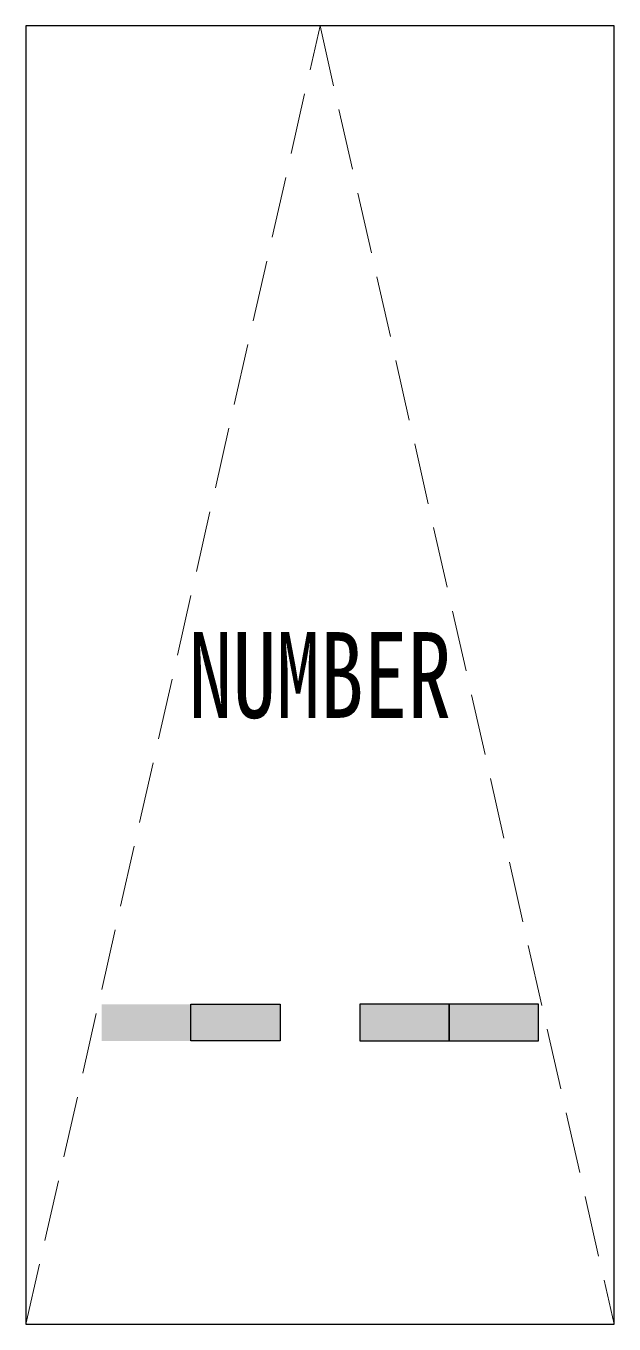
# Model space of a CAD drawing. Extents: x -1200 to 1200, y -5300 to 0.
import ezdxf
from ezdxf.enums import TextEntityAlignment as Align

# ---------------------------------------------------------------- set-up
doc = ezdxf.new("R2010")
doc.units = 0
doc.header["$LTSCALE"] = 1000
doc.linetypes.add('DASH', pattern=[0.35, 0.25, -0.1])
doc.layers.add('DIM_SYMB', color=3, linetype='CONTINUOUS', lineweight=13)
doc.layers.add('地面停车位', color=7, linetype='CONTINUOUS')
doc.styles.add('黑体', font='simhei.ttf', dxfattribs={"width": 0.75})

msp = doc.modelspace()

# ---------------------------------------------------------------- hatches: boundary and pattern name
at = {"layer": '地面停车位'}
h = msp.add_hatch(color=2, dxfattribs=at)
h.paths.add_polyline_path([(-758.9, -3994.1), (-891.6, -3994.1), (-891.6, -4144.2), (-794.2, -4144.2)])
h.paths.add_polyline_path([(-526.9, -3994.1), (-758.9, -3994.1), (-794.2, -4144.2), (-526.9, -4144.2)])
h = msp.add_hatch(color=8, dxfattribs=at)
h.paths.add_polyline_path([(-162.2, -3994.1), (-394.2, -3994.1), (-429.6, -4144.2), (-162.2, -4144.2)])
h.paths.add_polyline_path([(-394.2, -3994.1), (-526.9, -3994.1), (-526.9, -4144.2), (-429.6, -4144.2)])
h = msp.add_hatch(color=2, dxfattribs=at)
h.paths.add_polyline_path([(526.9, -3994.1), (394.3, -3994.1), (429.6, -4144.1), (526.9, -4144.1)])
h.paths.add_polyline_path([(394.3, -3994.1), (162.2, -3994.1), (162.2, -4144.1), (429.6, -4144.1)])
h = msp.add_hatch(color=8, dxfattribs=at)
h.paths.add_polyline_path([(759, -3994.1), (526.9, -3994.1), (526.9, -4144.1), (794.3, -4144.1)])
h.paths.add_polyline_path([(891.6, -3994.1), (759, -3994.1), (794.3, -4144.1), (891.6, -4144.1)])

# ---------------------------------------------------------------- linework, layer by layer
at = {"layer": '地面停车位', "color": 8, "linetype": 'DASH', "lineweight": 13}
for p, q in [((-1200, -5300), (0, 0)), ((0, 0), (1200, -5300))]:
    msp.add_line(p, q, dxfattribs=at)
at = {"layer": '地面停车位', "color": 8}
for points in [[(1200, 0), (-1200, 0), (-1200, -5300), (1200, -5300)], [(-526.9, -3994.1), (-162.2, -3994), (-162.2, -4144.2), (-526.9, -4144.2)], [(891.6, -3994), (526.9, -3994), (526.9, -4144.1), (891.6, -4144.1)]]:
    msp.add_lwpolyline(points, close=True, dxfattribs=at)
at = {"layer": '地面停车位', "color": 2}
msp.add_lwpolyline([(526.9, -3994), (162.2, -3994), (162.2, -4144.1), (526.9, -4144.1)], close=True, dxfattribs=at)

# ---------------------------------------------------------------- texts
at = {"layer": 'DIM_SYMB', "style": '黑体', "width": 0.75}
msp.add_attdef('NUMBER', text='01', height=350, dxfattribs=at).set_placement((0, -2650), align=Align.MIDDLE_CENTER)

doc.saveas('drawing.dxf')
